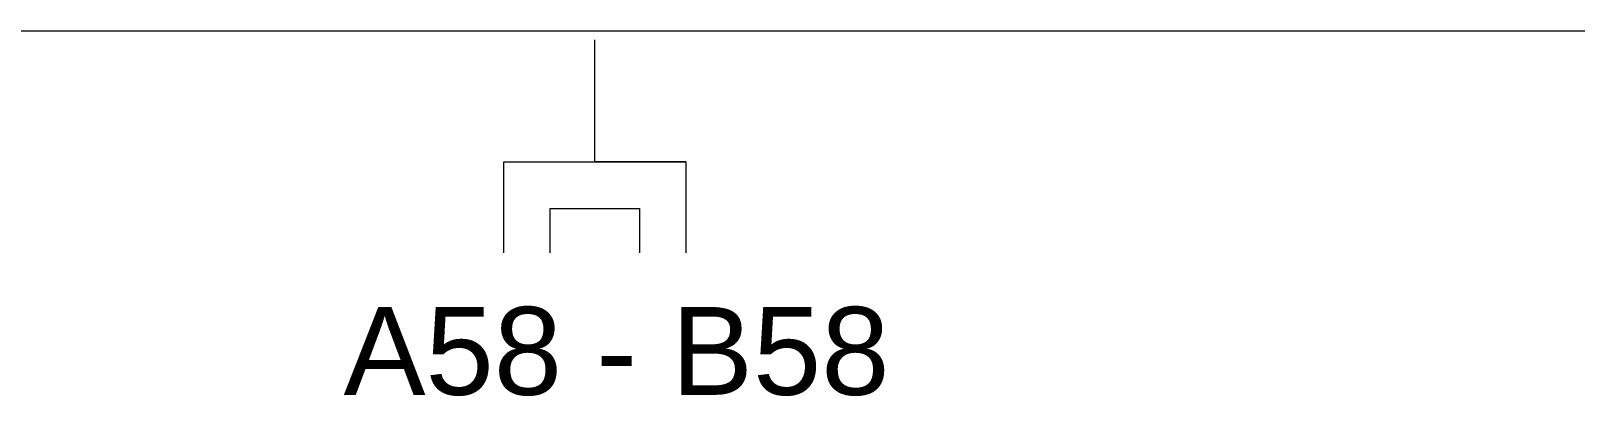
# Model space of a CAD drawing. Header units: millimetres. Extents: x 521 to 148073, y -17811 to 32040.
# Drawn here: x 75278 to 77988, y 7332 to 7973 of the extents above; entities that cross this region are included whole.
import ezdxf

# ---------------------------------------------------------------- set-up
doc = ezdxf.new("R2010")
doc.units = ezdxf.units.MM
doc.layers.add('RC3', color=130, linetype='Continuous', lineweight=20)
doc.styles.add('PDF Arial', font='arial.ttf')

msp = doc.modelspace()

# ---------------------------------------------------------------- linework, layer by layer
at = {"layer": 'RC3'}
for p, q in [((70784.1, 7972.8), (79857.7, 7972.8)), ((76267.8, 7742.9), (76267.8, 7957)), ((76108, 7583.3), (76108, 7742.9)), ((76108, 7742.9), (76427.2, 7742.9)), ((76427.2, 7742.9), (76267.8, 7742.9)), ((76427.2, 7742.9), (76427.2, 7583.3)), ((76189.4, 7583.3), (76189.4, 7661.5)), ((76189.4, 7661.5), (76345.8, 7661.5)), ((76345.8, 7661.5), (76345.8, 7583.3))]:
    msp.add_line(p, q, dxfattribs=at)

# ---------------------------------------------------------------- texts
at = {"layer": 'RC3', "insert": (75826.9, 7488.6), "char_height": 154.19, "attachment_point": 1, "style": 'PDF Arial'}
msp.add_mtext_dynamic_manual_height_columns('A58 - B58', width=6638.306, gutter_width=12.8, heights=[157.4], dxfattribs=at)

doc.saveas('drawing.dxf')
